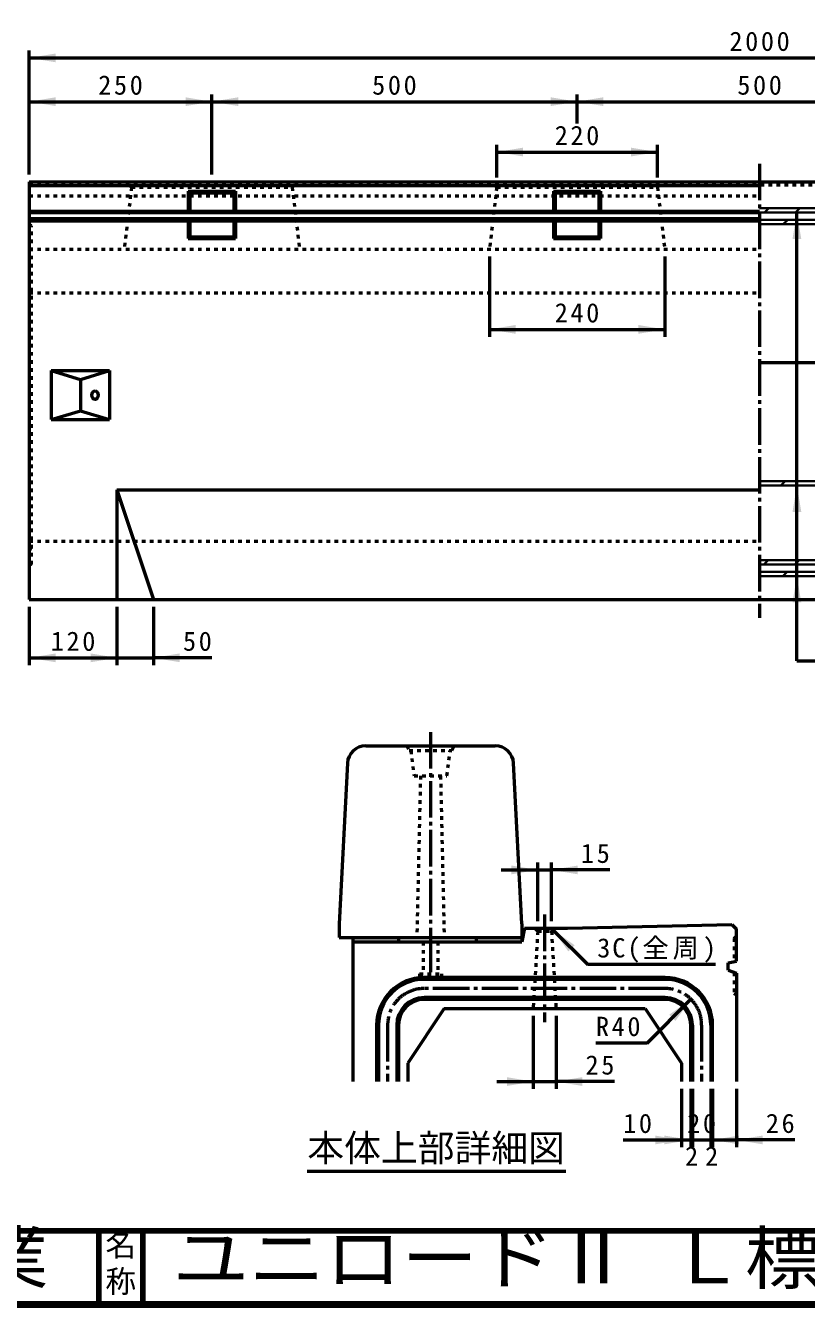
# Model space of a CAD drawing. Units: millimetres, scale not verified. Extents: x 100 to 4105, y 100 to 2870.
# Drawn here: x 1910 to 2979, y 100 to 1856 of the extents above; entities that cross this region are included whole.
import ezdxf
from ezdxf.enums import TextEntityAlignment as Align

# ---------------------------------------------------------------- set-up
doc = ezdxf.new("R2010")
doc.units = ezdxf.units.MM
doc.header["$LTSCALE"] = 5
doc.linetypes.add('USER1', pattern=[2.2, 1, -1.2])
doc.linetypes.add('USER2', pattern=[13.4, 10, -1.2, 1, -1.2])
doc.layers.add('V-nasSTD', color=7, linetype='Continuous', lineweight=35)
doc.styles.add('ＭＳ ゴシック', font='')
doc.styles.get('ＭＳ ゴシック').set_extended_font_data('MS Gothic')

msp = doc.modelspace()

# ---------------------------------------------------------------- hatches: boundary and pattern name
at = {"layer": 'V-nasSTD'}
for points in [[(1950.761, 1817.976), (1914.761, 1811.976), (1950.761, 1805.976)], [(1950.761, 1757.976), (1914.761, 1751.976), (1950.761, 1745.976)], [(2128.761, 1745.976), (2164.761, 1751.976), (2128.761, 1757.976)], [(2200.761, 1757.976), (2164.761, 1751.976), (2200.761, 1745.976)], [(2628.761, 1745.976), (2664.761, 1751.976), (2628.761, 1757.976)], [(2700.761, 1757.976), (2664.761, 1751.976), (2700.761, 1745.976)], [(2590.761, 1688.976), (2554.761, 1682.976), (2590.761, 1676.976)], [(2738.761, 1676.976), (2774.761, 1682.976), (2738.761, 1688.976)], [(2971.761, 1563.976), (2965.761, 1599.976), (2959.761, 1563.976)], [(2580.761, 1445.976), (2544.761, 1439.976), (2580.761, 1433.976)], [(2748.761, 1433.976), (2784.761, 1439.976), (2748.761, 1445.976)], [(2971.761, 1189.976), (2965.761, 1225.976), (2959.761, 1189.976)], [(2971.761, 1065.976), (2965.761, 1101.976), (2959.761, 1065.976)], [(1950.761, 995.976), (1914.761, 989.976), (1950.761, 983.976)], [(1998.761, 983.976), (2034.761, 989.976), (1998.761, 995.976)], [(2120.761, 995.976), (2084.761, 989.976), (2120.761, 983.976)], [(2574.961, 693.376), (2610.961, 699.376), (2574.961, 705.376)], [(2665.711, 705.376), (2629.711, 699.376), (2665.711, 693.376)], [(2661.285, 596.288), (2631.586, 617.501), (2652.799, 587.803)], [(2420.336, 600.626), (2420.336, 606.876), (2357.836, 606.876), (2357.836, 600.626)], [(2589.086, 600.626), (2589.086, 606.876), (2526.586, 606.876), (2526.586, 600.626)], [(2799.478, 492.533), (2820.691, 522.231), (2790.993, 501.018)], [(2568.711, 403.376), (2604.711, 409.376), (2568.711, 415.376)], [(2671.961, 415.376), (2635.961, 409.376), (2671.961, 403.376)], [(2771.836, 323.376), (2807.836, 329.376), (2771.836, 335.376)], [(2784.336, 323.376), (2820.336, 329.376), (2784.336, 335.376)], [(2886.336, 335.376), (2850.336, 329.376), (2886.336, 323.376)], [(2918.836, 335.376), (2882.836, 329.376), (2918.836, 323.376)]]:
    msp.add_hatch(color=256, dxfattribs=at).paths.add_polyline_path(points)

# ---------------------------------------------------------------- linework, layer by layer
at = {"layer": 'V-nasSTD', "lineweight": 50}
for p, q in [((1914.761, 1651.976), (1914.761, 1821.976)), ((1914.761, 1811.976), (3914.761, 1811.976)), ((2164.761, 1651.976), (2164.761, 1761.976)), ((2664.761, 1721.976), (2664.761, 1761.976)), ((1914.761, 1751.976), (2164.761, 1751.976)), ((2164.761, 1751.976), (2664.761, 1751.976)), ((2664.761, 1751.976), (3164.761, 1751.976)), ((2554.761, 1647.976), (2554.761, 1692.976)), ((2774.761, 1647.976), (2774.761, 1692.976)), ((2554.761, 1682.976), (2774.761, 1682.976)), ((1914.761, 1641.976), (1914.761, 1069.976)), ((1914.761, 1641.976), (3914.761, 1641.976)), ((1914.761, 1636.976), (2914.761, 1636.976)), ((2132.461, 1629.276), (2197.061, 1629.276)), ((2132.461, 1629.276), (2134.761, 1626.976)), ((2132.461, 1629.276), (2132.461, 1601.991)), ((2134.761, 1626.976), (2194.761, 1626.976)), ((2134.761, 1626.976), (2134.761, 1601.991)), ((2194.761, 1626.976), (2197.061, 1629.276)), ((2194.761, 1626.976), (2194.761, 1601.991)), ((2197.061, 1629.276), (2197.061, 1601.991)), ((2632.461, 1629.276), (2697.061, 1629.276)), ((2632.461, 1629.276), (2634.761, 1626.976)), ((2632.461, 1629.276), (2632.461, 1601.991)), ((2634.761, 1626.976), (2694.761, 1626.976)), ((2634.761, 1626.976), (2634.761, 1601.991)), ((2694.761, 1626.976), (2697.061, 1629.276)), ((2694.761, 1626.976), (2694.761, 1601.991)), ((2697.061, 1629.276), (2697.061, 1601.991)), ((1914.761, 1601.991), (2914.761, 1601.991)), ((1914.761, 1599.976), (2914.761, 1599.976)), ((2965.761, 985.976), (2965.761, 1599.976)), ((1914.761, 1591.976), (2914.761, 1591.976)), ((1914.761, 1588.618), (2914.761, 1588.618)), ((2132.461, 1588.618), (2132.461, 1564.676)), ((2134.761, 1588.618), (2134.761, 1566.976)), ((2194.761, 1588.618), (2194.761, 1566.976)), ((2197.061, 1588.618), (2197.061, 1564.676)), ((2632.461, 1588.618), (2632.461, 1564.676)), ((2634.761, 1588.618), (2634.761, 1566.976)), ((2694.761, 1588.618), (2694.761, 1566.976)), ((2697.061, 1588.618), (2697.061, 1564.676)), ((2132.461, 1564.676), (2134.761, 1566.976)), ((2132.461, 1564.676), (2197.061, 1564.676)), ((2134.761, 1566.976), (2194.761, 1566.976)), ((2194.761, 1566.976), (2197.061, 1564.676)), ((2632.461, 1564.676), (2634.761, 1566.976)), ((2632.461, 1564.676), (2697.061, 1564.676)), ((2634.761, 1566.976), (2694.761, 1566.976)), ((2694.761, 1566.976), (2697.061, 1564.676)), ((2544.761, 1539.976), (2544.761, 1429.976)), ((2784.761, 1539.976), (2784.761, 1429.976)), ((2544.761, 1439.976), (2784.761, 1439.976)), ((4017.761, 1394.226), (2914.761, 1394.226)), ((1944.761, 1383.476), (1944.761, 1316.476)), ((1944.761, 1383.476), (2024.761, 1383.476)), ((1944.761, 1383.476), (1984.761, 1371.476)), ((1984.761, 1371.476), (2024.761, 1383.476)), ((1984.761, 1371.476), (1984.761, 1328.476)), ((2024.761, 1383.476), (2024.761, 1316.476)), ((1944.761, 1316.476), (1984.761, 1328.476)), ((1984.761, 1328.476), (2024.761, 1316.476)), ((1944.761, 1316.476), (2024.761, 1316.476)), ((2034.761, 1219.976), (2034.761, 1069.976)), ((2034.761, 1219.976), (2084.761, 1069.976)), ((2034.761, 1219.976), (2914.761, 1219.976)), ((1914.761, 1069.976), (3914.761, 1069.976)), ((1914.761, 1059.976), (1914.761, 979.976)), ((2034.761, 1059.976), (2034.761, 979.976)), ((2084.761, 1059.976), (2084.761, 979.976)), ((1914.761, 989.976), (2034.761, 989.976)), ((2034.761, 989.976), (2084.761, 989.976)), ((2164.761, 989.976), (2084.761, 989.976)), ((2965.761, 985.976), (3045.761, 985.976)), ((2375.337, 869.376), (2552.835, 869.376)), ((2350.37, 845.657), (2339.086, 625.626)), ((2589.086, 625.626), (2577.802, 845.657)), ((2610.961, 629.376), (2610.961, 709.376)), ((2629.711, 629.376), (2629.711, 709.376)), ((2560.961, 699.376), (2610.961, 699.376)), ((2610.961, 699.376), (2629.711, 699.376)), ((2709.711, 699.376), (2629.711, 699.376)), ((2339.086, 625.626), (2339.086, 606.876)), ((2589.086, 625.626), (2589.086, 606.876)), ((2592.836, 619.376), (2589.086, 600.626)), ((2592.836, 619.376), (2651.586, 619.376)), ((2631.586, 617.501), (2679.297, 569.79)), ((2651.586, 619.376), (2876.586, 624.376)), ((2876.586, 624.376), (2882.836, 618.126)), ((2882.836, 574.395), (2882.836, 618.126)), ((2339.086, 606.876), (2589.086, 606.876)), ((2357.836, 606.876), (2357.836, 600.626)), ((2357.836, 600.626), (2589.086, 600.626)), ((2357.836, 600.626), (2357.836, 409.376)), ((2420.336, 606.876), (2420.336, 600.626)), ((2526.586, 606.876), (2526.586, 600.626)), ((2589.086, 606.876), (2589.086, 600.626)), ((2854.297, 569.79), (2679.297, 569.79)), ((2871.586, 571.876), (2882.836, 574.395)), ((2871.586, 561.876), (2871.586, 571.876)), ((2785.336, 551.876), (2455.336, 551.876)), ((2785.336, 549.376), (2455.336, 549.376)), ((2871.586, 561.876), (2882.836, 557.678)), ((2882.836, 557.678), (2882.836, 409.376)), ((2482.836, 509.376), (2432.836, 434.376)), ((2785.336, 524.376), (2455.336, 524.376)), ((2785.336, 521.876), (2455.336, 521.876)), ((2482.836, 509.376), (2757.836, 509.376)), ((2757.836, 509.376), (2807.836, 434.376)), ((2760.587, 462.127), (2820.691, 522.231)), ((2604.711, 499.376), (2604.711, 399.376)), ((2635.961, 499.376), (2635.961, 399.376)), ((2390.336, 486.876), (2390.336, 409.376)), ((2392.836, 486.876), (2392.836, 409.376)), ((2417.836, 486.876), (2417.836, 409.376)), ((2420.336, 486.876), (2420.336, 409.376)), ((2820.336, 409.376), (2820.336, 486.876)), ((2822.836, 486.876), (2822.836, 409.376)), ((2847.836, 486.876), (2847.836, 409.376)), ((2850.336, 409.376), (2850.336, 486.876)), ((2760.587, 462.127), (2690.587, 462.127)), ((2432.836, 434.376), (2432.836, 409.376)), ((2807.836, 434.376), (2807.836, 409.376)), ((2554.711, 409.376), (2604.711, 409.376)), ((2604.711, 409.376), (2635.961, 409.376)), ((2715.961, 409.376), (2635.961, 409.376)), ((2807.836, 399.376), (2807.836, 319.376)), ((2820.336, 399.376), (2820.336, 319.376)), ((2822.836, 399.376), (2822.836, 319.376)), ((2847.836, 399.376), (2847.836, 319.376)), ((2850.336, 399.376), (2850.336, 319.376)), ((2882.836, 399.376), (2882.836, 319.376)), ((2727.836, 329.376), (2807.836, 329.376)), ((2807.836, 329.376), (2820.336, 329.376)), ((2820.336, 329.376), (2822.836, 329.376)), ((2822.836, 329.376), (2847.836, 329.376)), ((2847.836, 329.376), (2850.336, 329.376)), ((2850.336, 329.376), (2882.836, 329.376)), ((2962.836, 329.376), (2882.836, 329.376)), ((2295.368, 286.542), (2649.377, 286.542))]:
    msp.add_line(p, q, dxfattribs=at)
at = {"layer": 'V-nasSTD', "linetype": 'USER2', "lineweight": 50}
for p, q in [((2914.761, 1666.976), (2914.761, 1044.976)), ((2464.086, 888.126), (2464.086, 588.126)), ((2620.336, 638.126), (2620.336, 490.626)), ((2464.086, 609.376), (2464.086, 553.126)), ((2785.336, 536.876), (2455.336, 536.876)), ((2405.336, 486.876), (2405.336, 409.376)), ((2835.336, 486.876), (2835.336, 409.376))]:
    msp.add_line(p, q, dxfattribs=at)
at = {"layer": 'V-nasSTD', "linetype": 'USER1', "lineweight": 50}
for p, q in [((1914.761, 1637.976), (3914.761, 1637.976)), ((2054.761, 1634.976), (2044.761, 1549.976)), ((2054.761, 1634.976), (2051.761, 1637.976)), ((2054.761, 1634.976), (2274.761, 1634.976)), ((2274.761, 1634.976), (2277.761, 1637.976)), ((2274.761, 1634.976), (2284.761, 1549.976)), ((2554.761, 1634.976), (2544.761, 1549.976)), ((2554.761, 1634.976), (2551.761, 1637.976)), ((2554.761, 1634.976), (2774.761, 1634.976)), ((2774.761, 1634.976), (2777.761, 1637.976)), ((2774.761, 1634.976), (2784.761, 1549.976)), ((1914.761, 1622.976), (2914.761, 1622.976)), ((1917.761, 1581.976), (1914.761, 1583.976)), ((1917.761, 1117.976), (1917.761, 1581.976)), ((1914.761, 1559.976), (1917.761, 1561.976)), ((1914.761, 1549.976), (2914.761, 1549.976)), ((1914.761, 1489.976), (2914.761, 1489.976)), ((1914.761, 1149.976), (2914.761, 1149.976)), ((1914.761, 1139.976), (1917.761, 1137.976)), ((1917.761, 1117.976), (1914.761, 1115.976)), ((2431.586, 869.376), (2434.711, 863.126)), ((2434.711, 863.126), (2493.461, 863.126)), ((2437.211, 863.126), (2441.586, 828.126)), ((2486.586, 828.126), (2490.961, 863.126)), ((2493.461, 863.126), (2496.586, 869.376)), ((2441.586, 828.126), (2486.586, 828.126)), ((2450.336, 828.126), (2445.336, 606.876)), ((2477.836, 828.126), (2482.836, 606.876)), ((2610.961, 615.626), (2604.711, 509.376)), ((2610.961, 615.626), (2607.211, 619.376)), ((2610.961, 615.626), (2629.711, 615.626)), ((2629.711, 615.626), (2633.461, 619.376)), ((2629.711, 615.626), (2635.961, 509.376)), ((2454.086, 600.626), (2454.086, 556.876)), ((2474.086, 600.626), (2474.086, 556.876)), ((2879.961, 605.626), (2882.836, 608.501)), ((2879.961, 605.626), (2879.961, 573.751)), ((2449.086, 556.876), (2479.086, 556.876)), ((2449.086, 556.876), (2449.086, 553.126)), ((2449.086, 553.126), (2479.086, 553.126)), ((2479.086, 556.876), (2479.086, 553.126)), ((2879.961, 558.751), (2879.961, 530.626)), ((2879.961, 530.626), (2882.836, 527.751))]:
    msp.add_line(p, q, dxfattribs=at)
at = {"layer": 'V-nasSTD'}
for p, q in [((2914.761, 1605.976), (3016.761, 1605.976)), ((2914.761, 1599.976), (3016.761, 1599.976)), ((2921.194, 1599.976), (2927.194, 1605.976)), ((2963.621, 1599.976), (2969.621, 1605.976)), ((2914.761, 1589.976), (3016.761, 1589.976)), ((3016.761, 1583.976), (2914.761, 1583.976)), ((2947.121, 1583.976), (2953.121, 1589.976)), ((2914.761, 1231.976), (3016.761, 1231.976)), ((2943.679, 1225.976), (2949.679, 1231.976)), ((2914.761, 1225.976), (3016.761, 1225.976)), ((2914.761, 1123.976), (3016.761, 1123.976)), ((2920.532, 1117.976), (2926.532, 1123.976)), ((2962.958, 1117.976), (2968.958, 1123.976)), ((3016.761, 1117.976), (2914.761, 1117.976)), ((2914.761, 1107.976), (3016.761, 1107.976)), ((2946.458, 1101.976), (2952.458, 1107.976)), ((2914.761, 1101.976), (3016.761, 1101.976))]:
    msp.add_line(p, q, dxfattribs=at)
at = {"layer": 'V-nasSTD', "lineweight": 100}
for p, q in [((105, 205), (4100, 205)), ((2010, 205), (2010, 105)), ((2070, 205), (2070, 105)), ((105, 105), (4100, 105))]:
    msp.add_line(p, q, dxfattribs=at)
at = {"layer": 'V-nasSTD', "lineweight": 13}
msp.add_lwpolyline([(100, 100), (100, 2870), (4105, 2870), (4105, 100)], close=True, dxfattribs=at)
at = {"layer": 'V-nasSTD', "lineweight": 50}
for centre, radius, start, end in [((2375.337, 844.376), 25, 90, 177.06433), ((2552.835, 844.376), 25, 2.93567, 90), ((2455.336, 486.876), 65, 90, 180), ((2455.336, 486.876), 62.5, 90, 180), ((2785.336, 486.876), 65, 0, 90), ((2785.336, 486.876), 62.5, 0, 90), ((2455.336, 486.876), 37.5, 90, 180), ((2455.336, 486.876), 35, 90, 180), ((2785.336, 486.876), 37.5, 0, 90), ((2785.336, 486.876), 35, 0, 90)]:
    msp.add_arc(centre, radius, start, end, dxfattribs=at)
at = {"layer": 'V-nasSTD', "linetype": 'USER2', "lineweight": 50}
for centre, start, end in [((2455.336, 486.876), 90, 180), ((2785.336, 486.876), 0, 90)]:
    msp.add_arc(centre, 50, start, end, dxfattribs=at)
at = {"layer": 'V-nasSTD', "lineweight": 50}
msp.add_ellipse((2004.761, 1349.976), major_axis=(0, 6), ratio=0.707107, dxfattribs=at)

# ---------------------------------------------------------------- texts
at = {"layer": 'V-nasSTD', "style": 'ＭＳ ゴシック'}
for s, height, p in [('本体上部詳細図', 36.95, (2295.368, 336.942)), ('2', 26.39, (2812.586, 320.376)), ('2', 26.39, (2840.086, 320.376)), ('名', 30.79, (2018.982, 200.999)), ('称', 30.79, (2018.976, 151.01))]:
    msp.add_text(s, height=height, dxfattribs=at).set_placement(p, align=Align.TOP_LEFT)
at = {"layer": 'V-nasSTD', "style": 'ＭＳ ゴシック', "width": 1.1}
for s, p in [('株式会社船生コンクリート工業', (478.279, 202.55)), ('ユニロードⅡ Ｌ標準', (2111, 202.47))]:
    msp.add_text(s, height=69.65, dxfattribs=at).set_placement(p, align=Align.TOP_LEFT)
at = {"layer": 'V-nasSTD', "char_height": 26.39, "attachment_point": 1, "style": 'ＭＳ ゴシック'}
for s, insert in [('\\T1.2;2000', (2873.361, 1847.976)), ('\\T1.2;250', (2009.161, 1787.976)), ('\\T1.2;500', (2384.161, 1787.976)), ('\\T1.2;500', (2884.161, 1787.976)), ('\\T1.2;220', (2634.161, 1718.976)), ('\\T1.2;240', (2634.161, 1475.976)), ('\\T1.2;120', (1944.161, 1025.976)), ('\\T1.2;50', (2125.161, 1025.976)), ('\\T1.2;15', (2670.111, 735.376)), ('\\T1.15;3C(全周)', (2692.297, 605.79)), ('\\T1.2;R40', (2690.587, 498.127)), ('\\T1.2;25', (2676.361, 445.376)), ('\\T1.2;10', (2727.836, 365.376)), ('\\T1.2;20', (2815.536, 365.376)), ('\\T1.2;26', (2923.236, 365.376))]:
    msp.add_mtext(s, dxfattribs=dict(at, insert=insert))

doc.saveas('drawing.dxf')
